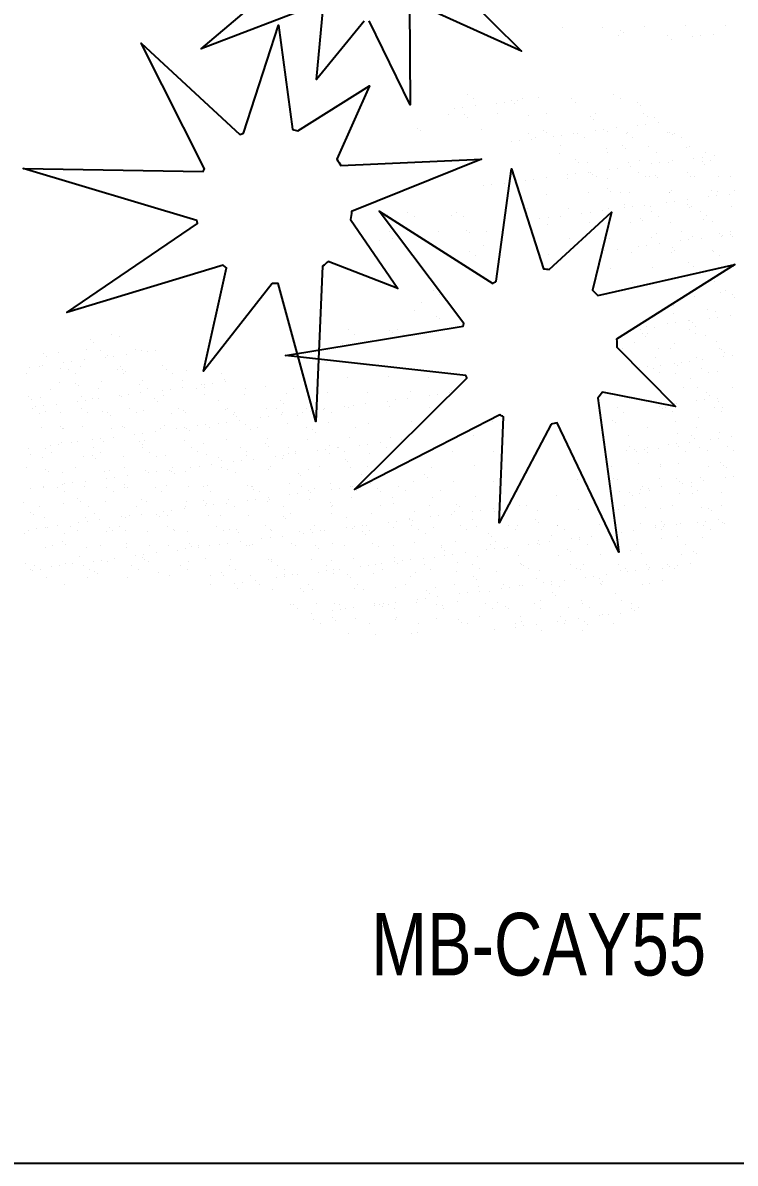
# Model space of a CAD drawing. Header units: millimetres. Extents: x 21129 to 2803301, y -510327 to 166837.
# Drawn here: x 284550 to 289104, y -129083 to -121791 of the extents above; entities that cross this region are included whole.
import ezdxf
from ezdxf.enums import TextEntityAlignment as Align

# ---------------------------------------------------------------- set-up
doc = ezdxf.new("R2010")
doc.units = ezdxf.units.MM
doc.layers.add('....13_TNT_F_TREE', color=76, linetype='Continuous', transparency=0.5)
doc.layers.add('....20_TNT_N_TEXT', color=9, linetype='Continuous')
doc.styles.add('.TNT_A_TXT_3_NOTE', font='uromans.shx', dxfattribs={"width": 0.8})

# ---------------------------------------------------------------- blocks, each defined once
blk = doc.blocks.new('mb-cay55')
for points in [[(-557.6, 1041.4), (-710.5, 855.4), (-688.3, 1082.7, -0.023707)], [(-704.9, 1095.8), (-1078.8, 952.6), (-775.4, 1211.1, -0.025938)], [(-339.2, 1228.3), (-55.3, 945.5), (-404.6, 1103.7, -0.012597)], [(-851.9, 202.7), (-1071.4, -77.9), (-997.9, 253.2, -0.013272), (-1008.3, 261.5), (-1508, 109.9), (-1090.5, 395, -0.009318), (-1092.5, 404.1), (-1647.7, 570.1), (-1072.6, 561, -0.009027), (-1068.5, 569), (-1270.7, 971), (-954.7, 678.6, -0.012597), (-943.2, 683.7), (-831.1, 1028.2), (-787.3, 695.6, -0.018413), (-769.6, 690.6), (-540.8, 834.6), (-645.1, 600.2, -0.023707), (-632, 580.4), (-182.9, 600.2), (-597.8, 432.5, -0.025938), (-601.2, 406.8), (-450.5, 187.1), (-672.6, 273.5, -0.024083), (-690.7, 257.6), (-712.6, -238.6), (-832.9, 203, -0.019078), (-851.9, 202.7)], [(40, -246.9), (-125.8, -562.2), (-112.7, -223.3, -0.013272), (-124.4, -217), (-589, -455.5), (-229.1, -100.3, -0.009318), (-232.7, -91.7), (-808.7, -27.7), (-241.2, 66.2, -0.009027), (-238.7, 74.8), (-509.4, 434.2), (-146.2, 202.9, -0.012597), (-135.8, 210), (-87.1, 569), (15.4, 249.6, -0.018413), (33.8, 247.8), (233.2, 430.4), (172.4, 181.2, -0.023707), (188.8, 164.1), (627.2, 263.8), (248.9, 24.7, -0.025938), (250.1, -1.2), (437.7, -190.5), (203.7, -145.1, -0.024083), (188.8, -164), (255.9, -656.2), (58.7, -243.1, -0.019078), (40, -246.9)]]:
    blk.add_lwpolyline(points, format="xyb")
for points in [[(-412.9, 1096.1), (-410.7, 773.5), (-541.3, 1042.2)], [(75.9, 1021.1), (75.9, 1021.1)], [(338.8, 1025.4), (338.8, 1025.4)], [(469.7, 1027), (469.7, 1027)], [(597.6, 1026.4), (597.6, 1026.4)], [(203.8, 1020.5), (203.8, 1020.5)], [(255.5, 996.1), (255.5, 996.1)], [(262.6, 1012.3), (262.6, 1012.3)], [(271.8, 1003.9), (271.8, 1003.9)], [(411.2, 996.4), (411.2, 996.4)], [(492.4, 991.2), (492.4, 991.2)], [(518.4, 994.6), (518.4, 994.6)], [(559.1, 1000), (559.1, 1000)], [(424.5, 982.3), (424.5, 982.3)], [(-227.9, 806.6), (-227.9, 806.6)], [(239.3, 807.4), (239.3, 807.4)], [(-206.8, 793.2), (-206.8, 793.2)], [(-202.3, 770.3), (-202.3, 770.3)], [(-134.4, 779.2), (-134.4, 779.2)], [(-108.4, 782.7), (-108.4, 782.7)], [(-85.9, 786.8), (-85.9, 786.8)], [(-76.7, 778.3), (-76.7, 778.3)], [(-67.8, 788), (-67.8, 788)], [(-51.1, 793.4), (-51.1, 793.4)], [(0.2, 797), (0.2, 797)], [(104.6, 793.7), (104.6, 793.7)], [(117.1, 782.4), (117.1, 782.4)], [(260.4, 794), (260.4, 794)], [(317.2, 780.6), (317.2, 780.6)], [(326.4, 772.2), (326.4, 772.2)], [(-286.6, 744.5), (-286.6, 744.5)], [(-269, 761.5), (-269, 761.5)], [(-243, 764.9), (-243, 764.9)], [(-236.2, 742.9), (-236.2, 742.9)], [(-227, 734.4), (-227, 734.4)], [(-130.9, 744.8), (-130.9, 744.8)], [(-33.2, 738.5), (-33.2, 738.5)], [(24.8, 745.1), (24.8, 745.1)], [(166.9, 736.8), (166.9, 736.8)], [(180.6, 745.4), (180.6, 745.4)], [(336.3, 745.7), (336.3, 745.7)], [(348.3, 736.4), (348.3, 736.4)], [(369.9, 732.3), (369.9, 732.3)], [(-386.5, 699), (-386.5, 699)], [(-183.5, 694.6), (-183.5, 694.6)], [(16.6, 692.9), (16.6, 692.9)], [(176.1, 728.3), (176.1, 728.3)], [(206.9, 694.7), (206.9, 694.7)], [(247.5, 700.1), (247.5, 700.1)], [(315.4, 709), (315.4, 709)], [(341.5, 712.4), (341.5, 712.4)], [(382.1, 717.8), (382.1, 717.8)], [(-377.3, 690.6), (-377.3, 690.6)], [(-62.3, 659.3), (-62.3, 659.3)], [(-31.8, 681.7), (-31.8, 681.7)], [(-21.7, 664.6), (-21.7, 664.6)], [(-10.7, 668.2), (-10.7, 668.2)], [(25.8, 684.4), (25.8, 684.4)], [(46.3, 673.6), (46.3, 673.6)], [(72.3, 677), (72.3, 677)], [(112.9, 682.3), (112.9, 682.3)], [(123.9, 682), (123.9, 682)], [(145, 668.5), (145, 668.5)], [(180.8, 691.3), (180.8, 691.3)], [(219.6, 688.5), (219.6, 688.5)], [(279.7, 682.2), (279.7, 682.2)], [(283.8, 686.9), (283.8, 686.9)], [(300.7, 668.8), (300.7, 668.8)], [(411.7, 686.3), (411.7, 686.3)], [(419.7, 686.7), (419.7, 686.7)], [(428.9, 678.3), (428.9, 678.3)], [(435.4, 682.5), (435.4, 682.5)], [(456.4, 669.1), (456.4, 669.1)], [(-88.3, 655.8), (-88.3, 655.8)], [(65.2, 619.9), (65.2, 619.9)], [(69.3, 644.6), (69.3, 644.6)], [(216.4, 635.1), (216.4, 635.1)], [(220.9, 620.2), (220.9, 620.2)], [(269.4, 642.8), (269.4, 642.8)], [(278.6, 634.4), (278.6, 634.4)], [(351.4, 640), (351.4, 640)], [(376.6, 620.5), (376.6, 620.5)], [(472.4, 638.4), (472.4, 638.4)], [(482.3, 641.7), (482.3, 641.7)], [(532.3, 620.7), (532.3, 620.7)], [(119.1, 599), (119.1, 599)], [(128.3, 590.5), (128.3, 590.5)], [(156.1, 588.9), (156.1, 588.9)], [(287, 590.6), (287, 590.6)], [(322.1, 594.5), (322.1, 594.5)], [(361.5, 585.6), (361.5, 585.6)], [(387.6, 589), (387.6, 589)], [(414.9, 589.9), (414.9, 589.9)], [(428.2, 594.4), (428.2, 594.4)], [(496.1, 603.3), (496.1, 603.3)], [(522.1, 606.8), (522.1, 606.8)], [(522.2, 592.8), (522.2, 592.8)], [(531.4, 584.4), (531.4, 584.4)], [(549.9, 594.8), (549.9, 594.8)], [(562.8, 612.1), (562.8, 612.1)], [(92.4, 550.2), (92.4, 550.2)], [(118.4, 553.6), (118.4, 553.6)], [(159, 559), (159, 559)], [(164.3, 556.8), (164.3, 556.8)], [(171.8, 550.7), (171.8, 550.7)], [(226.9, 567.9), (226.9, 567.9)], [(253, 571.3), (253, 571.3)], [(293.6, 576.7), (293.6, 576.7)], [(320, 557), (320, 557)], [(371.9, 548.9), (371.9, 548.9)], [(475.7, 557.3), (475.7, 557.3)], [(-176.8, 514.7), (-176.8, 514.7)], [(-150.8, 518.2), (-150.8, 518.2)], [(-110.1, 523.5), (-110.1, 523.5)], [(-42.2, 532.5), (-42.2, 532.5)], [(-16.2, 535.9), (-16.2, 535.9)], [(24.4, 541.2), (24.4, 541.2)], [(91.6, 539.4), (91.6, 539.4)], [(185.4, 543.3), (185.4, 543.3)], [(219.5, 538.8), (219.5, 538.8)], [(341.1, 543.6), (341.1, 543.6)], [(354.6, 543.7), (354.6, 543.7)], [(381.1, 540.5), (381.1, 540.5)], [(485.5, 545.3), (485.5, 545.3)], [(496.8, 543.9), (496.8, 543.9)], [(574.9, 544.5), (574.9, 544.5)], [(613.4, 544.7), (613.4, 544.7)], [(24.2, 487.7), (24.2, 487.7)], [(159.3, 492.5), (159.3, 492.5)], [(221.6, 505.1), (221.6, 505.1)], [(230.8, 496.6), (230.8, 496.6)], [(261.3, 495), (261.3, 495)], [(290.1, 494.2), (290.1, 494.2)], [(417, 495.2), (417, 495.2)], [(418, 493.6), (418, 493.6)], [(424.6, 500.6), (424.6, 500.6)], [(542.2, 479.9), (542.2, 479.9)], [(553.1, 498.5), (553.1, 498.5)], [(568.2, 483.4), (568.2, 483.4)], [(572.7, 495.5), (572.7, 495.5)], [(608.9, 488.7), (608.9, 488.7)], [(624.7, 498.9), (624.7, 498.9)], [(-36.1, 441.4), (-36.1, 441.4)], [(94.8, 443.1), (94.8, 443.1)], [(222.7, 442.5), (222.7, 442.5)], [(273, 444.5), (273, 444.5)], [(274.3, 456.8), (274.3, 456.8)], [(299.1, 447.9), (299.1, 447.9)], [(339.7, 453.3), (339.7, 453.3)], [(357.7, 447.3), (357.7, 447.3)], [(407.6, 462.2), (407.6, 462.2)], [(433.7, 465.7), (433.7, 465.7)], [(474.3, 471), (474.3, 471)], [(474.3, 455), (474.3, 455)], [(483.6, 446.6), (483.6, 446.6)], [(488.6, 449), (488.6, 449)], [(616.5, 448.4), (616.5, 448.4)], [(-482.1, 423.4), (-482.1, 423.4)], [(-472.9, 415), (-472.9, 415)], [(-418.1, 430.4), (-418.1, 430.4)], [(-397, 417), (-397, 417)], [(-279.1, 419), (-279.1, 419)], [(-262.4, 430.7), (-262.4, 430.7)], [(-241.3, 417.3), (-241.3, 417.3)], [(3.9, 409.1), (3.9, 409.1)], [(29.9, 412.5), (29.9, 412.5)], [(70.5, 417.8), (70.5, 417.8)], [(138.5, 426.8), (138.5, 426.8)], [(164.5, 430.2), (164.5, 430.2)], [(205.1, 435.6), (205.1, 435.6)], [(324, 411.2), (324, 411.2)], [(333.3, 402.7), (333.3, 402.7)], [(360.4, 431.8), (360.4, 431.8)], [(381.5, 418.4), (381.5, 418.4)], [(516.1, 432.1), (516.1, 432.1)], [(527.1, 406.7), (527.1, 406.7)], [(537.2, 418.7), (537.2, 418.7)], [(556.2, 402.1), (556.2, 402.1)], [(-476.8, 368.3), (-476.8, 368.3)], [(-321.1, 368.6), (-321.1, 368.6)], [(-229.4, 373.4), (-229.4, 373.4)], [(-220.1, 365), (-220.1, 365)], [(-165.4, 368.9), (-165.4, 368.9)], [(27.4, 391.3), (27.4, 391.3)], [(162.4, 396.2), (162.4, 396.2)], [(293.3, 397.9), (293.3, 397.9)], [(421.2, 397.3), (421.2, 397.3)], [(457.4, 370), (457.4, 370)], [(613.1, 370.3), (613.1, 370.3)], [(-508.5, 341.6), (-508.5, 341.6)], [(-467.8, 347), (-467.8, 347)], [(97.9, 346.7), (97.9, 346.7)], [(225.8, 346.1), (225.8, 346.1)], [(360.9, 351), (360.9, 351)], [(376.8, 362.8), (376.8, 362.8)], [(385.8, 329.9), (385.8, 329.9)], [(453.7, 338.8), (453.7, 338.8)], [(479.8, 342.3), (479.8, 342.3)], [(491.8, 352.7), (491.8, 352.7)], [(520.4, 347.6), (520.4, 347.6)], [(576.8, 361.1), (576.8, 361.1)], [(586, 352.7), (586, 352.7)], [(588.3, 356.6), (588.3, 356.6)], [(614.3, 360), (614.3, 360)], [(619.7, 352), (619.7, 352)], [(-222, 305.5), (-222, 305.5)], [(-200.9, 292.1), (-200.9, 292.1)], [(-176.6, 325.1), (-176.6, 325.1)], [(30.5, 295), (30.5, 295)], [(210.6, 306.8), (210.6, 306.8)], [(251.2, 312.2), (251.2, 312.2)], [(296.4, 301.5), (296.4, 301.5)], [(319.1, 321.1), (319.1, 321.1)], [(345.2, 324.5), (345.2, 324.5)], [(424.3, 300.9), (424.3, 300.9)], [(426.5, 317.2), (426.5, 317.2)], [(435.7, 308.8), (435.7, 308.8)], [(556.5, 306.9), (556.5, 306.9)], [(559.4, 305.8), (559.4, 305.8)], [(577.6, 293.5), (577.6, 293.5)], [(-126.9, 279.5), (-126.9, 279.5)], [(479.2, 268.9), (479.2, 268.9)], [(494.9, 256.3), (494.9, 256.3)], [(622.8, 255.7), (622.8, 255.7)], [(229, 249.8), (229, 249.8)], [(364, 254.7), (364, 254.7)], [(566.5, 224.2), (566.5, 224.2)], [(299.6, 205.2), (299.6, 205.2)], [(562.5, 209.4), (562.5, 209.4)], [(-337.4, 180), (-337.4, 180)], [(-316.3, 166.6), (-316.3, 166.6)], [(498.1, 160), (498.1, 160)], [(581.7, 175), (581.7, 175)], [(596.9, 181.7), (596.9, 181.7)], [(618, 168.3), (618, 168.3)], [(626, 159.4), (626, 159.4)], [(-396.1, 117.9), (-396.1, 117.9)], [(-374.8, 143.4), (-374.8, 143.4)], [(431.4, 131.1), (431.4, 131.1)], [(538.2, 119.6), (538.2, 119.6)], [(565.7, 113.1), (565.7, 113.1)], [(-325, 97.8), (-325, 97.8)], [(-315.8, 89.4), (-315.8, 89.4)], [(411.3, 74.3), (411.3, 74.3)], [(430.6, 108.2), (430.6, 108.2)], [(437.4, 77.8), (437.4, 77.8)], [(478, 83.1), (478, 83.1)], [(481.2, 85.5), (481.2, 85.5)], [(490.4, 77.1), (490.4, 77.1)], [(545.9, 92.1), (545.9, 92.1)], [(572, 95.5), (572, 95.5)], [(612.6, 100.8), (612.6, 100.8)], [(-1365.8, 39.4), (-1365.8, 39.4)], [(-608.4, 54.2), (-608.4, 54.2)], [(-587.3, 40.8), (-587.3, 40.8)], [(-475.3, 53.9), (-475.3, 53.9)], [(-466.1, 45.5), (-466.1, 45.5)], [(-452.7, 54.5), (-452.7, 54.5)], [(-431.6, 41.1), (-431.6, 41.1)], [(325.9, 55.9), (325.9, 55.9)], [(330.9, 41.7), (330.9, 41.7)], [(343.4, 65.4), (343.4, 65.4)], [(346.9, 42.5), (346.9, 42.5)], [(370.3, 62), (370.3, 62)], [(481.6, 56.2), (481.6, 56.2)], [(501.2, 63.6), (501.2, 63.6)], [(502.6, 42.8), (502.6, 42.8)], [(533.9, 37.2), (533.9, 37.2)], [(-1431.8, 22.3), (-1431.8, 22.3)], [(-1422.6, 13.9), (-1422.6, 13.9)], [(-1340, 33.4), (-1340, 33.4)], [(-625.6, 10.1), (-625.6, 10.1)], [(305.9, 12.5), (305.9, 12.5)], [(340.1, 33.2), (340.1, 33.2)], [(433.8, 11.9), (433.8, 11.9)], [(568.8, 16.8), (568.8, 16.8)], [(-1582.1, -21.5), (-1582.1, -21.5)], [(-1572.9, -30), (-1572.9, -30)], [(-1535.4, -17.7), (-1535.4, -17.7)], [(-1445.6, -9.3), (-1445.6, -9.3)], [(-1400.3, -12.8), (-1400.3, -12.8)], [(-1384.4, -32.6), (-1384.4, -32.6)], [(-1379.1, -26), (-1379.1, -26)], [(-1358.4, -29.2), (-1358.4, -29.2)], [(-1317.7, -23.8), (-1317.7, -23.8)], [(-1289.9, -9), (-1289.9, -9)], [(-1269.4, -11.2), (-1269.4, -11.2)], [(-1249.8, -14.9), (-1249.8, -14.9)], [(-1223.8, -11.5), (-1223.8, -11.5)], [(267.1, -6.1), (267.1, -6.1)], [(373.5, -34.4), (373.5, -34.4)], [(383.6, -6.6), (383.6, -6.6)], [(422.8, -5.9), (422.8, -5.9)], [(504.4, -32.7), (504.4, -32.7)], [(578.5, -5.6), (578.5, -5.6)], [(583.7, -8.4), (583.7, -8.4)], [(592, -31.3), (592, -31.3)], [(592.9, -16.8), (592.9, -16.8)], [(618.1, -27.9), (618.1, -27.9)], [(-1627.6, -64.6), (-1627.6, -64.6)], [(-1595.7, -64), (-1595.7, -64)], [(-1586.9, -59.3), (-1586.9, -59.3)], [(-1529.4, -69.9), (-1529.4, -69.9)], [(-1519, -50.3), (-1519, -50.3)], [(-1502.3, -72.7), (-1502.3, -72.7)], [(-1493, -46.9), (-1493, -46.9)], [(-1464.8, -62.3), (-1464.8, -62.3)], [(-1452.3, -41.6), (-1452.3, -41.6)], [(-1346.5, -72.4), (-1346.5, -72.4)], [(-1336.9, -62.9), (-1336.9, -62.9)], [(-1329.3, -71.6), (-1329.3, -71.6)], [(-1201.8, -58.1), (-1201.8, -58.1)], [(-1190.8, -72.1), (-1190.8, -72.1)], [(-677.1, -50.5), (-677.1, -50.5)], [(322.9, -66.8), (322.9, -66.8)], [(348.9, -63.3), (348.9, -63.3)], [(366.2, -69.3), (366.2, -69.3)], [(389.5, -58), (389.5, -58)], [(433.4, -52.2), (433.4, -52.2)], [(442.6, -60.7), (442.6, -60.7)], [(457.4, -49), (457.4, -49)], [(483.5, -45.6), (483.5, -45.6)], [(521.9, -69), (521.9, -69)], [(524.1, -40.3), (524.1, -40.3)], [(-1636.9, -86.4), (-1636.9, -86.4)], [(-1481.2, -86.1), (-1481.2, -86.1)], [(-1397.2, -109.2), (-1397.2, -109.2)], [(-1325.5, -85.8), (-1325.5, -85.8)], [(-1320.1, -80), (-1320.1, -80)], [(-1266.3, -107.5), (-1266.3, -107.5)], [(-1169.8, -85.5), (-1169.8, -85.5)], [(-1138.4, -108.1), (-1138.4, -108.1)], [(-1126.3, -76), (-1126.3, -76)], [(-1014, -85.3), (-1014, -85.3)], [(-1003.3, -103.3), (-1003.3, -103.3)], [(-744.5, -102.2), (-744.5, -102.2)], [(-609.5, -97.3), (-609.5, -97.3)], [(-478.6, -95.7), (-478.6, -95.7)], [(-350.7, -96.3), (-350.7, -96.3)], [(387.3, -82.7), (387.3, -82.7)], [(436.9, -84.4), (436.9, -84.4)], [(486.1, -100.6), (486.1, -100.6)], [(543, -82.4), (543, -82.4)], [(572, -79.6), (572, -79.6)], [(-1561, -134.7), (-1561, -134.7)], [(-1532.2, -114.1), (-1532.2, -114.1)], [(-1479.6, -115.5), (-1479.6, -115.5)], [(-1470.4, -123.9), (-1470.4, -123.9)], [(-1405.3, -134.5), (-1405.3, -134.5)], [(-1276.6, -119.9), (-1276.6, -119.9)], [(-1249.6, -134.2), (-1249.6, -134.2)], [(-1203.7, -138.3), (-1203.7, -138.3)], [(-1177.7, -134.9), (-1177.7, -134.9)], [(-1137, -129.5), (-1137, -129.5)], [(-1093.8, -133.9), (-1093.8, -133.9)], [(-1076.5, -121.6), (-1076.5, -121.6)], [(-1069.1, -120.6), (-1069.1, -120.6)], [(-1067.3, -130), (-1067.3, -130)], [(-1043.1, -117.1), (-1043.1, -117.1)], [(-1002.5, -111.8), (-1002.5, -111.8)], [(-938.1, -133.6), (-938.1, -133.6)], [(-873.5, -126), (-873.5, -126)], [(-782.4, -133.3), (-782.4, -133.3)], [(-411, -142.6), (-411, -142.6)], [(-280.1, -140.9), (-280.1, -140.9)], [(463.2, -131.1), (463.2, -131.1)], [(507.5, -129), (507.5, -129)], [(618.9, -130.8), (618.9, -130.8)], [(-1629.9, -159.3), (-1629.9, -159.3)], [(-1620.7, -167.8), (-1620.7, -167.8)], [(-1592.5, -160.3), (-1592.5, -160.3)], [(-1472.9, -173.7), (-1472.9, -173.7)], [(-1461.6, -158.7), (-1461.6, -158.7)], [(-1446.9, -170.3), (-1446.9, -170.3)], [(-1426.9, -163.8), (-1426.9, -163.8)], [(-1406.2, -164.9), (-1406.2, -164.9)], [(-1338.3, -156), (-1338.3, -156)], [(-1333.7, -159.3), (-1333.7, -159.3)], [(-1312.3, -152.6), (-1312.3, -152.6)], [(-1271.6, -147.2), (-1271.6, -147.2)], [(-1226.8, -165.5), (-1226.8, -165.5)], [(-1217.6, -173.9), (-1217.6, -173.9)], [(-1198.7, -154.4), (-1198.7, -154.4)], [(-1067.8, -152.7), (-1067.8, -152.7)], [(-1023.8, -169.9), (-1023.8, -169.9)], [(-939.9, -153.3), (-939.9, -153.3)], [(-823.8, -171.6), (-823.8, -171.6)], [(-814.5, -180.1), (-814.5, -180.1)], [(-804.8, -148.5), (-804.8, -148.5)], [(-674, -146.8), (-674, -146.8)], [(-552.6, -182), (-552.6, -182)], [(-546.1, -147.4), (-546.1, -147.4)], [(-484.7, -173.1), (-484.7, -173.1)], [(-458.7, -169.7), (-458.7, -169.7)], [(-418, -164.3), (-418, -164.3)], [(-350.1, -155.4), (-350.1, -155.4)], [(-324.1, -151.9), (-324.1, -151.9)], [(-283.4, -146.6), (-283.4, -146.6)], [(435.6, -181.4), (435.6, -181.4)], [(440.1, -180.8), (440.1, -180.8)], [(503.5, -172.4), (503.5, -172.4)], [(529.6, -169), (529.6, -169)], [(535.8, -146.2), (535.8, -146.2)], [(545.1, -154.6), (545.1, -154.6)], [(570.2, -163.7), (570.2, -163.7)], [(575.1, -175.9), (575.1, -175.9)], [(-1617.6, -198.2), (-1617.6, -198.2)], [(-1607.5, -191.4), (-1607.5, -191.4)], [(-1596.5, -211.6), (-1596.5, -211.6)], [(-1581.5, -188), (-1581.5, -188)], [(-1577.2, -207.6), (-1577.2, -207.6)], [(-1540.8, -182.7), (-1540.8, -182.7)], [(-1529.1, -210.4), (-1529.1, -210.4)], [(-1461.9, -197.9), (-1461.9, -197.9)], [(-1440.8, -211.3), (-1440.8, -211.3)], [(-1394, -205.5), (-1394, -205.5)], [(-1377.2, -209.4), (-1377.2, -209.4)], [(-1367.9, -217.8), (-1367.9, -217.8)], [(-1306.2, -197.6), (-1306.2, -197.6)], [(-1285.1, -211), (-1285.1, -211)], [(-1263.1, -203.9), (-1263.1, -203.9)], [(-1174.1, -213.8), (-1174.1, -213.8)], [(-1150.5, -197.3), (-1150.5, -197.3)], [(-1135.2, -204.5), (-1135.2, -204.5)], [(-1129.4, -210.7), (-1129.4, -210.7)], [(-1000.2, -199.6), (-1000.2, -199.6)], [(-994.7, -197), (-994.7, -197)], [(-974.1, -215.5), (-974.1, -215.5)], [(-973.7, -210.5), (-973.7, -210.5)], [(-869.3, -197.9), (-869.3, -197.9)], [(-839, -196.7), (-839, -196.7)], [(-821.8, -217.5), (-821.8, -217.5)], [(-818, -210.2), (-818, -210.2)], [(-753.9, -208.5), (-753.9, -208.5)], [(-741.4, -198.6), (-741.4, -198.6)], [(-727.8, -205.1), (-727.8, -205.1)], [(-687.2, -199.7), (-687.2, -199.7)], [(-683.3, -196.5), (-683.3, -196.5)], [(-662.2, -209.9), (-662.2, -209.9)], [(-619.3, -190.8), (-619.3, -190.8)], [(-606.4, -193.7), (-606.4, -193.7)], [(-593.2, -187.4), (-593.2, -187.4)], [(-475.5, -192), (-475.5, -192)], [(-347.6, -192.6), (-347.6, -192.6)], [(250.9, -194.8), (250.9, -194.8)], [(272, -208.2), (272, -208.2)], [(385.5, -190), (385.5, -190)], [(394.7, -198.5), (394.7, -198.5)], [(406.6, -194.5), (406.6, -194.5)], [(427.7, -207.9), (427.7, -207.9)], [(562.3, -194.2), (562.3, -194.2)], [(583.4, -207.6), (583.4, -207.6)], [(588.6, -194.5), (588.6, -194.5)], [(-1527.5, -253.2), (-1527.5, -253.2)], [(-1458.5, -255), (-1458.5, -255)], [(-1195.5, -250.7), (-1195.5, -250.7)], [(-1090.9, -252.9), (-1090.9, -252.9)], [(-1064.6, -249.1), (-1064.6, -249.1)], [(-1023, -244), (-1023, -244)], [(-997, -240.5), (-997, -240.5)], [(-964.8, -223.9), (-964.8, -223.9)], [(-956.4, -235.2), (-956.4, -235.2)], [(-936.7, -249.7), (-936.7, -249.7)], [(-888.4, -226.2), (-888.4, -226.2)], [(-862.4, -222.8), (-862.4, -222.8)], [(-801.7, -244.8), (-801.7, -244.8)], [(-771, -219.9), (-771, -219.9)], [(-670.8, -243.2), (-670.8, -243.2)], [(-542.9, -243.8), (-542.9, -243.8)], [(-407.9, -238.9), (-407.9, -238.9)], [(-149.1, -237.8), (-149.1, -237.8)], [(235.2, -233.9), (235.2, -233.9)], [(244.4, -242.4), (244.4, -242.4)], [(438.2, -238.3), (438.2, -238.3)], [(510.7, -225.4), (510.7, -225.4)], [(-1589.4, -256.7), (-1589.4, -256.7)], [(-1520.6, -259.9), (-1520.6, -259.9)], [(-1518.2, -261.7), (-1518.2, -261.7)], [(-1364.9, -259.7), (-1364.9, -259.7)], [(-1360.1, -288.3), (-1360.1, -288.3)], [(-1330.6, -255.6), (-1330.6, -255.6)], [(-1324.4, -257.7), (-1324.4, -257.7)], [(-1292.2, -279.4), (-1292.2, -279.4)], [(-1266.2, -276), (-1266.2, -276)], [(-1225.5, -270.6), (-1225.5, -270.6)], [(-1209.2, -259.4), (-1209.2, -259.4)], [(-1157.6, -261.7), (-1157.6, -261.7)], [(-1131.6, -258.2), (-1131.6, -258.2)], [(-1124.4, -259.4), (-1124.4, -259.4)], [(-1115.1, -267.8), (-1115.1, -267.8)], [(-1053.5, -259.1), (-1053.5, -259.1)], [(-921.3, -263.8), (-921.3, -263.8)], [(-897.8, -258.8), (-897.8, -258.8)], [(-742.1, -258.5), (-742.1, -258.5)], [(-721.3, -265.5), (-721.3, -265.5)], [(-712.1, -274), (-712.1, -274)], [(-603.2, -290), (-603.2, -290)], [(-586.3, -258.2), (-586.3, -258.2)], [(-472.3, -288.4), (-472.3, -288.4)], [(-209.4, -284.1), (-209.4, -284.1)], [(287.9, -282.2), (287.9, -282.2)], [(347.9, -256.5), (347.9, -256.5)], [(443.2, -277.1), (443.2, -277.1)], [(488, -283.9), (488, -283.9)], [(503.6, -256.3), (503.6, -256.3)], [(578.3, -272.3), (578.3, -272.3)], [(616.3, -287), (616.3, -287)], [(-1629.3, -323.8), (-1629.3, -323.8)], [(-1577.2, -323.4), (-1577.2, -323.4)], [(-1561.4, -314.8), (-1561.4, -314.8)], [(-1535.4, -311.4), (-1535.4, -311.4)], [(-1525.9, -306.7), (-1525.9, -306.7)], [(-1494.7, -306.1), (-1494.7, -306.1)], [(-1474.7, -301.6), (-1474.7, -301.6)], [(-1426.8, -297.1), (-1426.8, -297.1)], [(-1421.5, -323.1), (-1421.5, -323.1)], [(-1400.8, -293.7), (-1400.8, -293.7)], [(-1390.9, -301.9), (-1390.9, -301.9)], [(-1274.7, -303.3), (-1274.7, -303.3)], [(-1265.8, -322.8), (-1265.8, -322.8)], [(-1265.5, -311.7), (-1265.5, -311.7)], [(-1260, -300.2), (-1260, -300.2)], [(-1132.1, -300.8), (-1132.1, -300.8)], [(-1110.1, -322.5), (-1110.1, -322.5)], [(-1071.7, -307.7), (-1071.7, -307.7)], [(-997, -296), (-997, -296)], [(-954.4, -322.2), (-954.4, -322.2)], [(-871.6, -309.4), (-871.6, -309.4)], [(-866.2, -294.3), (-866.2, -294.3)], [(-862.4, -317.9), (-862.4, -317.9)], [(-798.7, -321.9), (-798.7, -321.9)], [(-738.2, -294.9), (-738.2, -294.9)], [(-668.6, -313.8), (-668.6, -313.8)], [(-643, -321.7), (-643, -321.7)], [(-641.1, -323.1), (-641.1, -323.1)], [(-573.2, -314.2), (-573.2, -314.2)], [(-547.1, -310.8), (-547.1, -310.8)], [(-506.5, -305.4), (-506.5, -305.4)], [(-487.2, -321.4), (-487.2, -321.4)], [(-438.6, -296.5), (-438.6, -296.5)], [(291.3, -320), (291.3, -320)], [(306.5, -327.8), (306.5, -327.8)], [(337.7, -327.8), (337.7, -327.8)], [(347.1, -322.5), (347.1, -322.5)], [(382.9, -323.4), (382.9, -323.4)], [(415.1, -313.5), (415.1, -313.5)], [(441.1, -310.1), (441.1, -310.1)], [(447, -319.7), (447, -319.7)], [(481.7, -304.8), (481.7, -304.8)], [(497.2, -292.4), (497.2, -292.4)], [(513.8, -321.7), (513.8, -321.7)], [(549.6, -295.8), (549.6, -295.8)], [(575.7, -292.4), (575.7, -292.4)], [(602.7, -319.4), (602.7, -319.4)], [(-1625.1, -345.4), (-1625.1, -345.4)], [(-1586.2, -353), (-1586.2, -353)], [(-1556.1, -336.8), (-1556.1, -336.8)], [(-1455.3, -351.3), (-1455.3, -351.3)], [(-1425, -347.2), (-1425, -347.2)], [(-1415.8, -355.6), (-1415.8, -355.6)], [(-1400.4, -336.5), (-1400.4, -336.5)], [(-1327.4, -351.9), (-1327.4, -351.9)], [(-1244.7, -336.2), (-1244.7, -336.2)], [(-1222, -351.6), (-1222, -351.6)], [(-1192.4, -347.1), (-1192.4, -347.1)], [(-1089, -335.9), (-1089, -335.9)], [(-1061.5, -345.4), (-1061.5, -345.4)], [(-1021.9, -353.3), (-1021.9, -353.3)], [(-1012.7, -361.7), (-1012.7, -361.7)], [(-950.9, -363.9), (-950.9, -363.9)], [(-933.6, -346), (-933.6, -346)], [(-933.3, -335.7), (-933.3, -335.7)], [(-910.3, -358.6), (-910.3, -358.6)], [(-842.3, -349.6), (-842.3, -349.6)], [(-818.9, -357.7), (-818.9, -357.7)], [(-816.3, -346.2), (-816.3, -346.2)], [(-798.5, -341.2), (-798.5, -341.2)], [(-777.6, -335.4), (-777.6, -335.4)], [(-775.7, -340.8), (-775.7, -340.8)], [(-707.8, -331.9), (-707.8, -331.9)], [(-681.7, -328.5), (-681.7, -328.5)], [(-667.7, -339.5), (-667.7, -339.5)], [(-621.9, -335.1), (-621.9, -335.1)], [(-618.8, -359.4), (-618.8, -359.4)], [(-539.8, -340.1), (-539.8, -340.1)], [(-273.8, -333.6), (-273.8, -333.6)], [(-145.9, -334.2), (-145.9, -334.2)], [(280.5, -331.3), (280.5, -331.3)], [(312.4, -333.4), (312.4, -333.4)], [(346.9, -336.3), (346.9, -336.3)], [(468.1, -333.1), (468.1, -333.1)], [(540.7, -332.2), (540.7, -332.2)], [(623.8, -332.8), (623.8, -332.8)], [(-1635.9, -385.4), (-1635.9, -385.4)], [(-1575.3, -391), (-1575.3, -391)], [(-1566.1, -399.5), (-1566.1, -399.5)], [(-1480.2, -385.1), (-1480.2, -385.1)], [(-1387.7, -398.2), (-1387.7, -398.2)], [(-1372.3, -395.5), (-1372.3, -395.5)], [(-1324.5, -384.9), (-1324.5, -384.9)], [(-1256.8, -396.5), (-1256.8, -396.5)], [(-1220.1, -399.4), (-1220.1, -399.4)], [(-1179.4, -394), (-1179.4, -394)], [(-1172.2, -397.2), (-1172.2, -397.2)], [(-1168.8, -384.6), (-1168.8, -384.6)], [(-1128.9, -397.2), (-1128.9, -397.2)], [(-1111.5, -385.1), (-1111.5, -385.1)], [(-1085.5, -381.6), (-1085.5, -381.6)], [(-1044.8, -376.3), (-1044.8, -376.3)], [(-1013.1, -384.3), (-1013.1, -384.3)], [(-993.9, -392.3), (-993.9, -392.3)], [(-976.9, -367.3), (-976.9, -367.3)], [(-863, -390.6), (-863, -390.6)], [(-857.4, -384), (-857.4, -384)], [(-735.1, -391.2), (-735.1, -391.2)], [(-701.7, -383.7), (-701.7, -383.7)], [(-609.6, -367.9), (-609.6, -367.9)], [(-600.1, -386.4), (-600.1, -386.4)], [(-546, -383.5), (-546, -383.5)], [(-341.3, -385.3), (-341.3, -385.3)], [(-206.2, -380.4), (-206.2, -380.4)], [(232.6, -382), (232.6, -382)], [(318.5, -372.9), (318.5, -372.9)], [(388.3, -381.8), (388.3, -381.8)], [(390.4, -376.1), (390.4, -376.1)], [(446.4, -373.5), (446.4, -373.5)], [(544, -381.5), (544, -381.5)], [(581.4, -368.6), (581.4, -368.6)], [(590.5, -377.9), (590.5, -377.9)], [(599.7, -386.3), (599.7, -386.3)], [(-1522.8, -403.1), (-1522.8, -403.1)], [(-1489.3, -434.8), (-1489.3, -434.8)], [(-1448.6, -429.4), (-1448.6, -429.4)], [(-1380.7, -420.5), (-1380.7, -420.5)], [(-1354.7, -417.1), (-1354.7, -417.1)], [(-1314, -411.7), (-1314, -411.7)], [(-1246.1, -402.8), (-1246.1, -402.8)], [(-1163, -405.6), (-1163, -405.6)], [(-969.2, -401.6), (-969.2, -401.6)], [(-795.4, -437.5), (-795.4, -437.5)], [(-769.1, -403.3), (-769.1, -403.3)], [(-759.9, -411.8), (-759.9, -411.8)], [(-664.5, -435.8), (-664.5, -435.8)], [(-566.1, -407.7), (-566.1, -407.7)], [(-536.6, -436.4), (-536.6, -436.4)], [(-401.6, -431.6), (-401.6, -431.6)], [(-366, -409.5), (-366, -409.5)], [(-356.8, -417.9), (-356.8, -417.9)], [(-270.7, -429.9), (-270.7, -429.9)], [(-142.8, -430.5), (-142.8, -430.5)], [(123.1, -424), (123.1, -424)], [(240.1, -420), (240.1, -420)], [(251, -424.6), (251, -424.6)], [(386.1, -419.7), (386.1, -419.7)], [(440.2, -421.7), (440.2, -421.7)], [(449.4, -430.2), (449.4, -430.2)], [(461.2, -436.9), (461.2, -436.9)], [(487.2, -433.5), (487.2, -433.5)], [(517, -418.1), (517, -418.1)], [(527.8, -428.2), (527.8, -428.2)], [(595.7, -419.2), (595.7, -419.2)], [(621.8, -415.8), (621.8, -415.8)], [(-1623.9, -452.5), (-1623.9, -452.5)], [(-1583.2, -447.2), (-1583.2, -447.2)], [(-1583.1, -449.3), (-1583.1, -449.3)], [(-1536.8, -448.6), (-1536.8, -448.6)], [(-1522.6, -439.3), (-1522.6, -439.3)], [(-1515.7, -462), (-1515.7, -462)], [(-1515.3, -438.2), (-1515.3, -438.2)], [(-1452.2, -447.7), (-1452.2, -447.7)], [(-1381.1, -448.3), (-1381.1, -448.3)], [(-1360, -461.7), (-1360, -461.7)], [(-1324.3, -448.3), (-1324.3, -448.3)], [(-1322.5, -441.1), (-1322.5, -441.1)], [(-1313.3, -449.5), (-1313.3, -449.5)], [(-1225.4, -448), (-1225.4, -448)], [(-1204.3, -461.4), (-1204.3, -461.4)], [(-1189.2, -443.4), (-1189.2, -443.4)], [(-1119.5, -445.5), (-1119.5, -445.5)], [(-1069.7, -447.7), (-1069.7, -447.7)], [(-1058.3, -441.8), (-1058.3, -441.8)], [(-1048.6, -461.1), (-1048.6, -461.1)], [(-930.4, -442.4), (-930.4, -442.4)], [(-919.4, -447.2), (-919.4, -447.2)], [(-914, -447.4), (-914, -447.4)], [(-910.2, -455.6), (-910.2, -455.6)], [(-892.9, -460.9), (-892.9, -460.9)], [(-796.2, -473), (-796.2, -473)], [(-770.2, -469.6), (-770.2, -469.6)], [(-758.3, -447.2), (-758.3, -447.2)], [(-737.2, -460.6), (-737.2, -460.6)], [(-729.6, -464.2), (-729.6, -464.2)], [(-716.4, -451.6), (-716.4, -451.6)], [(-661.7, -455.3), (-661.7, -455.3)], [(-635.6, -451.9), (-635.6, -451.9)], [(-602.6, -446.9), (-602.6, -446.9)], [(-595, -446.5), (-595, -446.5)], [(-581.5, -460.3), (-581.5, -460.3)], [(-516.3, -453.3), (-516.3, -453.3)], [(-507.1, -461.8), (-507.1, -461.8)], [(-446.9, -446.6), (-446.9, -446.6)], [(-425.8, -460), (-425.8, -460)], [(-313.3, -457.8), (-313.3, -457.8)], [(258.6, -463.6), (258.6, -463.6)], [(289.9, -465.6), (289.9, -465.6)], [(321.6, -469.2), (321.6, -469.2)], [(326.6, -454.7), (326.6, -454.7)], [(331.7, -445.2), (331.7, -445.2)], [(352.6, -451.2), (352.6, -451.2)], [(352.8, -458.6), (352.8, -458.6)], [(393.2, -445.9), (393.2, -445.9)], [(449.5, -469.8), (449.5, -469.8)], [(487.4, -444.9), (487.4, -444.9)], [(492.9, -470), (492.9, -470)], [(508.5, -458.3), (508.5, -458.3)], [(584.6, -464.9), (584.6, -464.9)], [(-1647.5, -498.8), (-1647.5, -498.8)], [(-1519.6, -499.4), (-1519.6, -499.4)], [(-1472.8, -484.9), (-1472.8, -484.9)], [(-1463.6, -493.4), (-1463.6, -493.4)], [(-1439.8, -510.4), (-1439.8, -510.4)], [(-1384.6, -494.6), (-1384.6, -494.6)], [(-1284.1, -510.1), (-1284.1, -510.1)], [(-1269.8, -489.4), (-1269.8, -489.4)], [(-1253.7, -492.9), (-1253.7, -492.9)], [(-1128.4, -509.8), (-1128.4, -509.8)], [(-1125.8, -493.5), (-1125.8, -493.5)], [(-1069.7, -491.1), (-1069.7, -491.1)], [(-1065.4, -508.5), (-1065.4, -508.5)], [(-1060.5, -499.5), (-1060.5, -499.5)], [(-1039.4, -505), (-1039.4, -505)], [(-998.7, -499.7), (-998.7, -499.7)], [(-990.7, -488.6), (-990.7, -488.6)], [(-972.7, -509.5), (-972.7, -509.5)], [(-930.8, -490.7), (-930.8, -490.7)], [(-904.8, -487.3), (-904.8, -487.3)], [(-866.7, -495.5), (-866.7, -495.5)], [(-864.2, -482), (-864.2, -482)], [(-859.9, -487), (-859.9, -487)], [(-817, -509.2), (-817, -509.2)], [(-732, -487.6), (-732, -487.6)], [(-666.6, -497.2), (-666.6, -497.2)], [(-661.3, -508.9), (-661.3, -508.9)], [(-657.4, -505.7), (-657.4, -505.7)], [(-596.9, -482.7), (-596.9, -482.7)], [(-505.6, -508.7), (-505.6, -508.7)], [(-466, -481), (-466, -481)], [(-463.6, -501.6), (-463.6, -501.6)], [(-349.9, -508.4), (-349.9, -508.4)], [(-338.1, -481.7), (-338.1, -481.7)], [(-263.5, -503.4), (-263.5, -503.4)], [(-203.1, -476.8), (-203.1, -476.8)], [(-60.5, -507.8), (-60.5, -507.8)], [(-38.5, -507.8), (-38.5, -507.8)], [(55.7, -475.7), (55.7, -475.7)], [(273, -507.2), (273, -507.2)], [(299.1, -474.1), (299.1, -474.1)], [(428.7, -507), (428.7, -507)], [(584.4, -506.7), (584.4, -506.7)], [(-1623.1, -528.8), (-1623.1, -528.8)], [(-1613.9, -537.3), (-1613.9, -537.3)], [(-1595.5, -510.6), (-1595.5, -510.6)], [(-1579.9, -545.7), (-1579.9, -545.7)], [(-1449, -544), (-1449, -544)], [(-1420.1, -533.2), (-1420.1, -533.2)], [(-1334.6, -543.9), (-1334.6, -543.9)], [(-1321.1, -544.6), (-1321.1, -544.6)], [(-1308.6, -540.5), (-1308.6, -540.5)], [(-1267.9, -535.1), (-1267.9, -535.1)], [(-1220, -535), (-1220, -535)], [(-1210.8, -543.4), (-1210.8, -543.4)], [(-1200, -526.2), (-1200, -526.2)], [(-1186.1, -539.8), (-1186.1, -539.8)], [(-1174, -522.7), (-1174, -522.7)], [(-1133.3, -517.4), (-1133.3, -517.4)], [(-1055.2, -538.1), (-1055.2, -538.1)], [(-1017, -539.4), (-1017, -539.4)], [(-927.3, -538.7), (-927.3, -538.7)], [(-816.9, -541.1), (-816.9, -541.1)], [(-792.2, -533.8), (-792.2, -533.8)], [(-661.4, -532.2), (-661.4, -532.2)], [(-613.9, -545.5), (-613.9, -545.5)], [(-533.5, -532.8), (-533.5, -532.8)], [(-398.4, -527.9), (-398.4, -527.9)], [(-346.4, -543.2), (-346.4, -543.2)], [(-320.4, -539.8), (-320.4, -539.8)], [(-279.7, -534.5), (-279.7, -534.5)], [(-267.5, -526.3), (-267.5, -526.3)], [(-254.3, -511.8), (-254.3, -511.8)], [(-211.8, -525.5), (-211.8, -525.5)], [(-185.8, -522.1), (-185.8, -522.1)], [(-145.1, -516.7), (-145.1, -516.7)], [(-139.6, -526.9), (-139.6, -526.9)], [(-4.6, -522), (-4.6, -522)], [(126.3, -520.3), (126.3, -520.3)], [(254.2, -520.9), (254.2, -520.9)], [(342.6, -513.9), (342.6, -513.9)], [(389.2, -516.1), (389.2, -516.1)], [(520.1, -514.4), (520.1, -514.4)], [(542.7, -515.6), (542.7, -515.6)], [(551.9, -524.1), (551.9, -524.1)], [(-1603.8, -579.3), (-1603.8, -579.3)], [(-1577.8, -575.9), (-1577.8, -575.9)], [(-1570.4, -577.1), (-1570.4, -577.1)], [(-1537.1, -570.5), (-1537.1, -570.5)], [(-1496.4, -573.8), (-1496.4, -573.8)], [(-1469.2, -561.6), (-1469.2, -561.6)], [(-1443.2, -558.2), (-1443.2, -558.2)], [(-1402.5, -552.8), (-1402.5, -552.8)], [(-1370.3, -578.9), (-1370.3, -578.9)], [(-1340.7, -573.5), (-1340.7, -573.5)], [(-1185, -573.2), (-1185, -573.2)], [(-1167.3, -583.3), (-1167.3, -583.3)], [(-1029.3, -572.9), (-1029.3, -572.9)], [(-873.6, -572.6), (-873.6, -572.6)], [(-856.7, -583.3), (-856.7, -583.3)], [(-807.7, -549.6), (-807.7, -549.6)], [(-717.9, -572.4), (-717.9, -572.4)], [(-615.6, -578.7), (-615.6, -578.7)], [(-593.8, -579.1), (-593.8, -579.1)], [(-589.5, -575.3), (-589.5, -575.3)], [(-562.2, -572.1), (-562.2, -572.1)], [(-548.9, -569.9), (-548.9, -569.9)], [(-481, -561), (-481, -561)], [(-462.9, -577.4), (-462.9, -577.4)], [(-454.9, -557.5), (-454.9, -557.5)], [(-414.3, -552.2), (-414.3, -552.2)], [(-413.8, -547.2), (-413.8, -547.2)], [(-406.5, -571.8), (-406.5, -571.8)], [(-404.6, -555.7), (-404.6, -555.7)], [(-335, -578), (-335, -578)], [(-250.8, -571.5), (-250.8, -571.5)], [(-210.8, -551.7), (-210.8, -551.7)], [(-199.9, -573.1), (-199.9, -573.1)], [(-95.1, -571.2), (-95.1, -571.2)], [(-69, -571.5), (-69, -571.5)], [(-10.7, -553.4), (-10.7, -553.4)], [(-1.5, -561.8), (-1.5, -561.8)], [(58.9, -572.1), (58.9, -572.1)], [(60.6, -570.9), (60.6, -570.9)], [(193.9, -567.2), (193.9, -567.2)], [(324.8, -565.5), (324.8, -565.5)], [(372.1, -570.4), (372.1, -570.4)], [(372.7, -578), (372.7, -578)], [(392.4, -559.5), (392.4, -559.5)], [(398.7, -574.6), (398.7, -574.6)], [(401.6, -568), (401.6, -568)], [(439.3, -569.3), (439.3, -569.3)], [(452.7, -566.2), (452.7, -566.2)], [(507.3, -560.3), (507.3, -560.3)], [(527.8, -570.1), (527.8, -570.1)], [(533.3, -556.9), (533.3, -556.9)], [(573.9, -551.5), (573.9, -551.5)], [(587.7, -561.3), (587.7, -561.3)], [(595.4, -563.9), (595.4, -563.9)], [(-1644.4, -595.1), (-1644.4, -595.1)], [(-1631.1, -587.5), (-1631.1, -587.5)], [(-1516.5, -595.8), (-1516.5, -595.8)], [(-1475.3, -587.2), (-1475.3, -587.2)], [(-1381.4, -590.9), (-1381.4, -590.9)], [(-1361.1, -587.3), (-1361.1, -587.3)], [(-1319.6, -586.9), (-1319.6, -586.9)], [(-1250.5, -589.2), (-1250.5, -589.2)], [(-1163.9, -586.6), (-1163.9, -586.6)], [(-1122.6, -589.8), (-1122.6, -589.8)], [(-1008.2, -586.4), (-1008.2, -586.4)], [(-987.6, -585), (-987.6, -585)], [(-967.2, -585), (-967.2, -585)], [(-958, -593.4), (-958, -593.4)], [(-884.7, -614.1), (-884.7, -614.1)], [(-858.7, -610.7), (-858.7, -610.7)], [(-852.5, -586.1), (-852.5, -586.1)], [(-818.1, -605.3), (-818.1, -605.3)], [(-764.2, -589.4), (-764.2, -589.4)], [(-750.1, -596.4), (-750.1, -596.4)], [(-728.8, -583.9), (-728.8, -583.9)], [(-724.1, -593), (-724.1, -593)], [(-696.8, -585.8), (-696.8, -585.8)], [(-683.5, -587.6), (-683.5, -587.6)], [(-564.1, -591.1), (-564.1, -591.1)], [(-554.9, -599.6), (-554.9, -599.6)], [(-541.1, -585.5), (-541.1, -585.5)], [(-385.4, -585.2), (-385.4, -585.2)], [(-361.1, -595.6), (-361.1, -595.6)], [(-229.7, -584.9), (-229.7, -584.9)], [(-161, -597.3), (-161, -597.3)], [(-151.8, -605.7), (-151.8, -605.7)], [(-74, -584.7), (-74, -584.7)], [(-1.4, -618.3), (-1.4, -618.3)], [(42, -601.7), (42, -601.7)], [(81.7, -584.4), (81.7, -584.4)], [(103.5, -613.5), (103.5, -613.5)], [(129.4, -616.7), (129.4, -616.7)], [(129.5, -610.1), (129.5, -610.1)], [(170.2, -604.7), (170.2, -604.7)], [(251.3, -611.9), (251.3, -611.9)], [(257.3, -617.3), (257.3, -617.3)], [(264.1, -592.3), (264.1, -592.3)], [(304.7, -587), (304.7, -587)], [(392.4, -612.4), (392.4, -612.4)], [(393.1, -583.8), (393.1, -583.8)], [(445.1, -607.8), (445.1, -607.8)], [(523.3, -610.8), (523.3, -610.8)], [(548.8, -583.5), (548.8, -583.5)], [(-1576.8, -642), (-1576.8, -642)], [(-1555.2, -635.8), (-1555.2, -635.8)], [(-1520.6, -622.7), (-1520.6, -622.7)], [(-1511.4, -631.2), (-1511.4, -631.2)], [(-1445.9, -640.4), (-1445.9, -640.4)], [(-1399.4, -635.6), (-1399.4, -635.6)], [(-1318, -641), (-1318, -641)], [(-1317.6, -627.2), (-1317.6, -627.2)], [(-1243.7, -635.3), (-1243.7, -635.3)], [(-1182.9, -636.1), (-1182.9, -636.1)], [(-1153.9, -649.6), (-1153.9, -649.6)], [(-1127.9, -646.1), (-1127.9, -646.1)], [(-1117.5, -628.9), (-1117.5, -628.9)], [(-1108.3, -637.3), (-1108.3, -637.3)], [(-1088, -635), (-1088, -635)], [(-1087.2, -640.8), (-1087.2, -640.8)], [(-1052, -634.4), (-1052, -634.4)], [(-1019.3, -631.8), (-1019.3, -631.8)], [(-993.3, -628.4), (-993.3, -628.4)], [(-952.6, -623.1), (-952.6, -623.1)], [(-932.3, -634.7), (-932.3, -634.7)], [(-924.1, -635), (-924.1, -635)], [(-914.5, -633.3), (-914.5, -633.3)], [(-789.1, -630.2), (-789.1, -630.2)], [(-776.6, -634.4), (-776.6, -634.4)], [(-714.4, -635), (-714.4, -635)], [(-705.2, -643.5), (-705.2, -643.5)], [(-658.2, -628.5), (-658.2, -628.5)], [(-620.9, -634.1), (-620.9, -634.1)], [(-530.3, -629.1), (-530.3, -629.1)], [(-511.4, -639.4), (-511.4, -639.4)], [(-465.2, -633.9), (-465.2, -633.9)], [(-395.3, -624.3), (-395.3, -624.3)], [(-311.3, -641.2), (-311.3, -641.2)], [(-309.5, -633.6), (-309.5, -633.6)], [(-302.1, -649.6), (-302.1, -649.6)], [(-264.4, -622.6), (-264.4, -622.6)], [(-165.7, -648.9), (-165.7, -648.9)], [(-153.8, -633.3), (-153.8, -633.3)], [(-139.7, -645.5), (-139.7, -645.5)], [(-136.5, -623.2), (-136.5, -623.2)], [(-108.3, -645.6), (-108.3, -645.6)], [(-99, -640.1), (-99, -640.1)], [(-31.1, -631.2), (-31.1, -631.2)], [(-5.1, -627.8), (-5.1, -627.8)], [(1.9, -633), (1.9, -633)], [(35.6, -622.4), (35.6, -622.4)], [(91.7, -647.3), (91.7, -647.3)], [(101, -655.7), (101, -655.7)], [(157.6, -632.7), (157.6, -632.7)], [(294.8, -651.7), (294.8, -651.7)], [(313.3, -632.4), (313.3, -632.4)], [(469, -632.2), (469, -632.2)], [(494.8, -653.4), (494.8, -653.4)], [(-1641.2, -691.5), (-1641.2, -691.5)], [(-1513.3, -692.1), (-1513.3, -692.1)], [(-1467.9, -671), (-1467.9, -671)], [(-1423.1, -685), (-1423.1, -685)], [(-1397.1, -681.6), (-1397.1, -681.6)], [(-1378.3, -687.2), (-1378.3, -687.2)], [(-1356.4, -676.2), (-1356.4, -676.2)], [(-1288.5, -667.3), (-1288.5, -667.3)], [(-1267.8, -672.8), (-1267.8, -672.8)], [(-1262.5, -663.9), (-1262.5, -663.9)], [(-1258.6, -681.2), (-1258.6, -681.2)], [(-1247.4, -685.6), (-1247.4, -685.6)], [(-1221.8, -658.5), (-1221.8, -658.5)], [(-1119.5, -686.2), (-1119.5, -686.2)], [(-1064.8, -677.2), (-1064.8, -677.2)], [(-984.4, -681.3), (-984.4, -681.3)], [(-864.7, -678.9), (-864.7, -678.9)], [(-855.5, -687.3), (-855.5, -687.3)], [(-853.6, -679.6), (-853.6, -679.6)], [(-725.7, -680.3), (-725.7, -680.3)], [(-661.7, -683.3), (-661.7, -683.3)], [(-590.6, -675.4), (-590.6, -675.4)], [(-461.7, -685), (-461.7, -685)], [(-459.7, -673.7), (-459.7, -673.7)], [(-434.9, -684.4), (-434.9, -684.4)], [(-408.8, -680.9), (-408.8, -680.9)], [(-368.2, -675.6), (-368.2, -675.6)], [(-331.8, -674.3), (-331.8, -674.3)], [(-300.3, -666.6), (-300.3, -666.6)], [(-274.3, -663.2), (-274.3, -663.2)], [(-258.6, -689.5), (-258.6, -689.5)], [(-233.6, -657.9), (-233.6, -657.9)], [(-196.8, -669.5), (-196.8, -669.5)], [(-65.9, -667.8), (-65.9, -667.8)], [(-58.6, -691.2), (-58.6, -691.2)], [(62, -668.4), (62, -668.4)], [(197.1, -663.6), (197.1, -663.6)], [(327.9, -661.9), (327.9, -661.9)], [(455.8, -662.5), (455.8, -662.5)], [(485.4, -692.6), (485.4, -692.6)], [(504.1, -661.9), (504.1, -661.9)], [(-1625.6, -711.7), (-1625.6, -711.7)], [(-1618.2, -714.9), (-1618.2, -714.9)], [(-1611.8, -699.3), (-1611.8, -699.3)], [(-1590.7, -712.7), (-1590.7, -712.7)], [(-1557.7, -702.7), (-1557.7, -702.7)], [(-1531.7, -699.3), (-1531.7, -699.3)], [(-1491, -693.9), (-1491, -693.9)], [(-1456.1, -699), (-1456.1, -699)], [(-1435, -712.4), (-1435, -712.4)], [(-1418.1, -716.6), (-1418.1, -716.6)], [(-1408.9, -725.1), (-1408.9, -725.1)], [(-1300.3, -698.7), (-1300.3, -698.7)], [(-1279.3, -712.1), (-1279.3, -712.1)], [(-1215.1, -721.1), (-1215.1, -721.1)], [(-1144.6, -698.4), (-1144.6, -698.4)], [(-1123.6, -711.8), (-1123.6, -711.8)], [(-1015.1, -722.8), (-1015.1, -722.8)], [(-988.9, -698.1), (-988.9, -698.1)], [(-967.8, -711.6), (-967.8, -711.6)], [(-833.2, -697.8), (-833.2, -697.8)], [(-812.1, -711.3), (-812.1, -711.3)], [(-812, -727.2), (-812, -727.2)], [(-785.9, -726.5), (-785.9, -726.5)], [(-772, -728.7), (-772, -728.7)], [(-704, -719.8), (-704, -719.8)], [(-678, -716.4), (-678, -716.4)], [(-677.5, -697.6), (-677.5, -697.6)], [(-656.4, -711), (-656.4, -711)], [(-655.1, -724.9), (-655.1, -724.9)], [(-637.4, -711), (-637.4, -711)], [(-612, -728.9), (-612, -728.9)], [(-569.5, -702.1), (-569.5, -702.1)], [(-543.4, -698.6), (-543.4, -698.6)], [(-527.2, -725.5), (-527.2, -725.5)], [(-521.8, -697.3), (-521.8, -697.3)], [(-502.8, -693.3), (-502.8, -693.3)], [(-500.7, -710.7), (-500.7, -710.7)], [(-452.4, -693.5), (-452.4, -693.5)], [(-392.1, -720.6), (-392.1, -720.6)], [(-366.1, -697), (-366.1, -697)], [(-345, -710.4), (-345, -710.4)], [(-261.2, -718.9), (-261.2, -718.9)], [(-210.4, -696.7), (-210.4, -696.7)], [(-189.3, -710.1), (-189.3, -710.1)], [(-133.3, -719.5), (-133.3, -719.5)], [(-54.7, -696.4), (-54.7, -696.4)], [(-49.3, -699.6), (-49.3, -699.6)], [(-33.6, -709.9), (-33.6, -709.9)], [(1.7, -714.7), (1.7, -714.7)], [(101, -696.1), (101, -696.1)], [(122.1, -709.6), (122.1, -709.6)], [(132.6, -713), (132.6, -713)], [(144.5, -695.6), (144.5, -695.6)], [(216.3, -728.1), (216.3, -728.1)], [(256.7, -695.9), (256.7, -695.9)], [(260.5, -713.6), (260.5, -713.6)], [(277.8, -709.3), (277.8, -709.3)], [(284.2, -719.1), (284.2, -719.1)], [(310.2, -715.7), (310.2, -715.7)], [(344.5, -697.3), (344.5, -697.3)], [(350.8, -710.4), (350.8, -710.4)], [(353.8, -705.8), (353.8, -705.8)], [(395.5, -708.8), (395.5, -708.8)], [(412.4, -695.6), (412.4, -695.6)], [(418.8, -701.4), (418.8, -701.4)], [(433.5, -709), (433.5, -709)], [(444.8, -698), (444.8, -698)], [(-1573.6, -738.4), (-1573.6, -738.4)], [(-1514.8, -761), (-1514.8, -761)], [(-1442.7, -736.7), (-1442.7, -736.7)], [(-1314.8, -737.3), (-1314.8, -737.3)], [(-1179.8, -732.4), (-1179.8, -732.4)], [(-1048.9, -730.8), (-1048.9, -730.8)], [(-1047.6, -760.2), (-1047.6, -760.2)], [(-1005.8, -731.2), (-1005.8, -731.2)], [(-973.2, -755.2), (-973.2, -755.2)], [(-947.2, -751.8), (-947.2, -751.8)], [(-921, -731.4), (-921, -731.4)], [(-906.5, -746.5), (-906.5, -746.5)], [(-891.9, -759.9), (-891.9, -759.9)], [(-838.6, -737.5), (-838.6, -737.5)], [(-812.6, -734.1), (-812.6, -734.1)], [(-736.2, -759.6), (-736.2, -759.6)], [(-602.7, -737.4), (-602.7, -737.4)], [(-580.5, -759.3), (-580.5, -759.3)], [(-424.8, -759.1), (-424.8, -759.1)], [(-408.9, -733.3), (-408.9, -733.3)], [(-269.1, -758.8), (-269.1, -758.8)], [(-208.9, -735.1), (-208.9, -735.1)], [(-199.6, -743.5), (-199.6, -743.5)], [(-113.4, -758.5), (-113.4, -758.5)], [(-62.7, -764.1), (-62.7, -764.1)], [(-52.9, -763.5), (-52.9, -763.5)], [(-5.8, -739.5), (-5.8, -739.5)], [(15, -754.6), (15, -754.6)], [(41, -751.2), (41, -751.2)], [(42.3, -758.2), (42.3, -758.2)], [(65.2, -764.8), (65.2, -764.8)], [(81.7, -745.8), (81.7, -745.8)], [(149.6, -736.9), (149.6, -736.9)], [(175.6, -733.4), (175.6, -733.4)], [(194.2, -741.2), (194.2, -741.2)], [(198, -757.9), (198, -757.9)], [(200.2, -759.9), (200.2, -759.9)], [(203.4, -749.6), (203.4, -749.6)], [(331.1, -758.2), (331.1, -758.2)], [(353.7, -757.7), (353.7, -757.7)], [(397.3, -745.6), (397.3, -745.6)], [(-962.3, -771.1), (-962.3, -771.1)], [(-850.4, -776), (-850.4, -776)], [(-762.3, -772.8), (-762.3, -772.8)], [(-753, -781.2), (-753, -781.2)], [(-722.5, -776.6), (-722.5, -776.6)], [(-587.5, -771.7), (-587.5, -771.7)], [(-559.2, -777.2), (-559.2, -777.2)], [(-456.6, -770.1), (-456.6, -770.1)], [(-359.2, -778.9), (-359.2, -778.9)], [(-350, -787.4), (-350, -787.4)], [(-328.7, -770.7), (-328.7, -770.7)], [(-322.1, -799), (-322.1, -799)], [(-254.2, -790), (-254.2, -790)], [(-228.2, -786.6), (-228.2, -786.6)], [(-193.6, -765.8), (-193.6, -765.8)], [(-187.5, -781.2), (-187.5, -781.2)], [(-156.1, -783.4), (-156.1, -783.4)], [(-119.6, -772.3), (-119.6, -772.3)], [(-93.6, -768.9), (-93.6, -768.9)], [(43.9, -785.1), (43.9, -785.1)], [(53.1, -793.5), (53.1, -793.5)], [(246.9, -789.5), (246.9, -789.5)], [(-792.8, -823), (-792.8, -823)], [(-782.8, -822.9), (-782.8, -822.9)], [(-771.8, -836.5), (-771.8, -836.5)], [(-709.5, -821.1), (-709.5, -821.1)], [(-651.9, -821.2), (-651.9, -821.2)], [(-637.1, -822.8), (-637.1, -822.8)], [(-616, -836.2), (-616, -836.2)], [(-591.3, -834.4), (-591.3, -834.4)], [(-524, -821.8), (-524, -821.8)], [(-523.4, -825.5), (-523.4, -825.5)], [(-509.5, -822.8), (-509.5, -822.8)], [(-500.3, -831.3), (-500.3, -831.3)], [(-497.3, -822), (-497.3, -822)], [(-481.4, -822.5), (-481.4, -822.5)], [(-460.3, -835.9), (-460.3, -835.9)], [(-456.7, -816.7), (-456.7, -816.7)], [(-389, -816.9), (-389, -816.9)], [(-388.8, -807.7), (-388.8, -807.7)], [(-362.7, -804.3), (-362.7, -804.3)], [(-325.7, -822.2), (-325.7, -822.2)], [(-306.5, -827.2), (-306.5, -827.2)], [(-304.6, -835.6), (-304.6, -835.6)], [(-258.1, -815.3), (-258.1, -815.3)], [(-170, -821.9), (-170, -821.9)], [(-148.9, -835.3), (-148.9, -835.3)], [(-130.2, -815.9), (-130.2, -815.9)], [(-106.4, -829), (-106.4, -829)], [(-97.2, -837.4), (-97.2, -837.4)], [(-14.3, -821.6), (-14.3, -821.6)], [(4.9, -811), (4.9, -811)], [(6.8, -835.1), (6.8, -835.1)], [(96.6, -833.4), (96.6, -833.4)], [(135.7, -809.4), (135.7, -809.4)], [(141.4, -821.4), (141.4, -821.4)], [(162.5, -834.8), (162.5, -834.8)], [(263.6, -810), (263.6, -810)], [(296.7, -835.1), (296.7, -835.1)], [(297.1, -821.1), (297.1, -821.1)], [(318.2, -834.5), (318.2, -834.5)], [(-725.9, -852.1), (-725.9, -852.1)], [(-719.4, -872.9), (-719.4, -872.9)], [(-659.8, -866.7), (-659.8, -866.7)], [(-657.9, -843.2), (-657.9, -843.2)], [(-631.9, -839.8), (-631.9, -839.8)], [(-584.3, -868.1), (-584.3, -868.1)], [(-456.8, -871.1), (-456.8, -871.1)], [(-453.4, -866.4), (-453.4, -866.4)], [(-325.5, -867), (-325.5, -867)], [(-256.7, -872.9), (-256.7, -872.9)], [(-190.5, -862.2), (-190.5, -862.2)], [(-59.6, -860.5), (-59.6, -860.5)], [(68.3, -861.1), (68.3, -861.1)], [(87.1, -874.5), (87.1, -874.5)], [(127.8, -869.2), (127.8, -869.2)], [(195.7, -860.3), (195.7, -860.3)], [(203.4, -856.2), (203.4, -856.2)], [(221.7, -856.8), (221.7, -856.8)], [(262.4, -851.5), (262.4, -851.5)], [(305.9, -843.6), (305.9, -843.6)], [(-695.9, -884.8), (-695.9, -884.8)], [(-650.6, -875.2), (-650.6, -875.2)], [(-540.1, -884.6), (-540.1, -884.6)], [(-384.4, -884.3), (-384.4, -884.3)], [(-247.5, -881.3), (-247.5, -881.3)], [(-228.7, -884), (-228.7, -884)], [(-141.4, -904.6), (-141.4, -904.6)], [(-73.5, -895.7), (-73.5, -895.7)], [(-73, -883.7), (-73, -883.7)], [(-53.7, -877.3), (-53.7, -877.3)], [(-47.5, -892.3), (-47.5, -892.3)], [(-6.8, -886.9), (-6.8, -886.9)], [(8, -907.4), (8, -907.4)], [(61.1, -878), (61.1, -878)], [(82.7, -883.4), (82.7, -883.4)], [(138.9, -905.7), (138.9, -905.7)], [(146.4, -879), (146.4, -879)], [(155.6, -887.4), (155.6, -887.4)], [(238.4, -883.1), (238.4, -883.1)], [(-607.1, -915), (-607.1, -915)], [(-520.9, -918.2), (-520.9, -918.2)], [(-407, -916.7), (-407, -916.7)], [(-385.8, -913.3), (-385.8, -913.3)]]:
    blk.add_lwpolyline(points)

msp = doc.modelspace()

# ---------------------------------------------------------------- linework, layer by layer
at = {"layer": '....13_TNT_F_TREE'}
msp.add_line((221892.4, -129082.9), (305292.4, -129082.9), dxfattribs=at)

# ---------------------------------------------------------------- block references
at = {"layer": '....13_TNT_F_TREE', "xscale": 2, "yscale": 2, "zscale": 2}
msp.add_blockref('mb-cay55', (287847.6, -123862.9), dxfattribs=at)

# ---------------------------------------------------------------- texts
at = {"layer": '....20_TNT_N_TEXT', "style": '.TNT_A_TXT_3_NOTE', "width": 0.8}
msp.add_text('MB-CAY55', height=400, dxfattribs=at).set_placement((287847.6, -127882.6), align=Align.CENTER)

doc.saveas('drawing.dxf')
